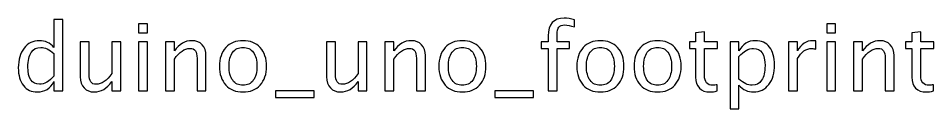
# Model space of a CAD drawing. Header units: centimetres. Extents: x -55 to 43, y -73 to 74.
# Drawn here: x 20.96 to 33.45, y 32.39 to 33.63 of the extents above; entities that cross this region are included whole.
import ezdxf

# ---------------------------------------------------------------- set-up
doc = ezdxf.new("R2010")
doc.units = ezdxf.units.CM
doc.header["$MEASUREMENT"] = 0
doc.layers.add('Layer 1', color=7, linetype='Continuous')

msp = doc.modelspace()

# ---------------------------------------------------------------- linework, layer by layer
at = {"layer": 'Layer 1'}
for points, knots in [([(21.4489, 32.63997), (21.4489, 32.63997), (21.4489, 32.76634), (21.4489, 32.76634), (21.4489, 32.76634), (21.39916, 32.67193), (21.32423, 32.62473), (21.22411, 32.62473), (21.22411, 32.62473), (21.14283, 32.62473), (21.07891, 32.65415), (21.03234, 32.71321), (21.03234, 32.71321), (20.98577, 32.77226), (20.96249, 32.85291), (20.96249, 32.95514), (20.96249, 32.95514), (20.96249, 33.0669), (20.98895, 33.15686), (21.04165, 33.22502), (21.04165, 33.22502), (21.09457, 33.29296), (21.164, 33.32704), (21.25015, 33.32704), (21.25015, 33.32704), (21.32994, 33.32704), (21.39641, 33.29656), (21.4489, 33.23539), (21.4489, 33.23539), (21.4489, 33.23539), (21.4489, 33.61914), (21.4489, 33.61914), (21.4489, 33.61914), (21.4489, 33.61914), (21.57082, 33.61914), (21.57082, 33.61914), (21.57082, 33.61914), (21.57082, 33.61914), (21.57082, 32.63997), (21.57082, 32.63997), (21.57082, 32.63997), (21.57082, 32.63997), (21.4489, 32.63997), (21.4489, 32.63997)], [0, 0, 0, 0, 0.08333333, 0.08333333, 0.08333333, 0.08333333, 0.16666667, 0.16666667, 0.16666667, 0.16666667, 0.25, 0.25, 0.25, 0.25, 0.33333333, 0.33333333, 0.33333333, 0.33333333, 0.41666667, 0.41666667, 0.41666667, 0.41666667, 0.5, 0.5, 0.5, 0.5, 0.58333333, 0.58333333, 0.58333333, 0.58333333, 0.66666667, 0.66666667, 0.66666667, 0.66666667, 0.75, 0.75, 0.75, 0.75, 0.83333333, 0.83333333, 0.83333333, 0.83333333, 1, 1, 1, 1]), ([(28.18837, 32.63997), (28.18837, 32.63997), (28.18837, 33.22163), (28.18837, 33.22163), (28.18837, 33.22163), (28.18837, 33.22163), (28.09291, 33.22163), (28.09291, 33.22163), (28.09291, 33.22163), (28.09291, 33.22163), (28.09291, 33.31307), (28.09291, 33.31307), (28.09291, 33.31307), (28.09291, 33.31307), (28.18837, 33.31307), (28.18837, 33.31307), (28.18837, 33.31307), (28.18837, 33.31307), (28.18837, 33.39372), (28.18837, 33.39372), (28.18837, 33.39372), (28.18837, 33.55416), (28.26161, 33.63438), (28.40808, 33.63438), (28.40808, 33.63438), (28.44914, 33.63438), (28.49571, 33.62761), (28.54778, 33.61406), (28.54778, 33.61406), (28.54778, 33.61406), (28.54778, 33.51627), (28.54778, 33.51627), (28.54778, 33.51627), (28.49254, 33.53405), (28.4483, 33.54294), (28.41507, 33.54294), (28.41507, 33.54294), (28.37464, 33.54294), (28.34712, 33.53342), (28.33252, 33.51415), (28.33252, 33.51415), (28.3177, 33.49489), (28.31029, 33.45912), (28.31029, 33.40684), (28.31029, 33.40684), (28.31029, 33.40684), (28.31029, 33.31307), (28.31029, 33.31307), (28.31029, 33.31307), (28.31029, 33.31307), (28.47941, 33.31307), (28.47941, 33.31307), (28.47941, 33.31307), (28.47941, 33.31307), (28.47941, 33.22163), (28.47941, 33.22163), (28.47941, 33.22163), (28.47941, 33.22163), (28.31029, 33.22163), (28.31029, 33.22163), (28.31029, 33.22163), (28.31029, 33.22163), (28.31029, 32.63997), (28.31029, 32.63997), (28.31029, 32.63997), (28.31029, 32.63997), (28.18837, 32.63997), (28.18837, 32.63997)], [0, 0, 0, 0, 0.05555556, 0.05555556, 0.05555556, 0.05555556, 0.11111111, 0.11111111, 0.11111111, 0.11111111, 0.16666667, 0.16666667, 0.16666667, 0.16666667, 0.22222222, 0.22222222, 0.22222222, 0.22222222, 0.27777778, 0.27777778, 0.27777778, 0.27777778, 0.33333333, 0.33333333, 0.33333333, 0.33333333, 0.38888889, 0.38888889, 0.38888889, 0.38888889, 0.44444444, 0.44444444, 0.44444444, 0.44444444, 0.5, 0.5, 0.5, 0.5, 0.55555556, 0.55555556, 0.55555556, 0.55555556, 0.61111111, 0.61111111, 0.61111111, 0.61111111, 0.66666667, 0.66666667, 0.66666667, 0.66666667, 0.72222222, 0.72222222, 0.72222222, 0.72222222, 0.77777778, 0.77777778, 0.77777778, 0.77777778, 0.83333333, 0.83333333, 0.83333333, 0.83333333, 0.88888889, 0.88888889, 0.88888889, 0.88888889, 1, 1, 1, 1]), ([(22.60333, 33.43626), (22.60333, 33.43626), (22.60333, 33.55818), (22.60333, 33.55818), (22.60333, 33.55818), (22.60333, 33.55818), (22.72525, 33.55818), (22.72525, 33.55818), (22.72525, 33.55818), (22.72525, 33.55818), (22.72525, 33.43626), (22.72525, 33.43626), (22.72525, 33.43626), (22.72525, 33.43626), (22.60333, 33.43626), (22.60333, 33.43626)], [0, 0, 0, 0, 0.2, 0.2, 0.2, 0.2, 0.4, 0.4, 0.4, 0.4, 0.6, 0.6, 0.6, 0.6, 1, 1, 1, 1]), ([(31.98672, 33.43626), (31.98672, 33.43626), (31.98672, 33.55818), (31.98672, 33.55818), (31.98672, 33.55818), (31.98672, 33.55818), (32.10864, 33.55818), (32.10864, 33.55818), (32.10864, 33.55818), (32.10864, 33.55818), (32.10864, 33.43626), (32.10864, 33.43626), (32.10864, 33.43626), (32.10864, 33.43626), (31.98672, 33.43626), (31.98672, 33.43626)], [0, 0, 0, 0, 0.2, 0.2, 0.2, 0.2, 0.4, 0.4, 0.4, 0.4, 0.6, 0.6, 0.6, 0.6, 1, 1, 1, 1]), ([(30.49384, 32.64018), (30.45616, 32.62981), (30.42336, 32.62473), (30.39563, 32.62473), (30.39563, 32.62473), (30.3334, 32.62473), (30.28493, 32.64251), (30.25021, 32.67807), (30.25021, 32.67807), (30.21529, 32.71363), (30.19793, 32.76295), (30.19793, 32.82624), (30.19793, 32.82624), (30.19793, 32.82624), (30.19793, 33.22163), (30.19793, 33.22163), (30.19793, 33.22163), (30.19793, 33.22163), (30.11369, 33.22163), (30.11369, 33.22163), (30.11369, 33.22163), (30.11369, 33.22163), (30.11369, 33.31307), (30.11369, 33.31307), (30.11369, 33.31307), (30.11369, 33.31307), (30.19793, 33.31307), (30.19793, 33.31307), (30.19793, 33.31307), (30.19793, 33.31307), (30.19793, 33.43478), (30.19793, 33.43478), (30.19793, 33.43478), (30.19793, 33.43478), (30.31985, 33.44642), (30.31985, 33.44642), (30.31985, 33.44642), (30.31985, 33.44642), (30.31985, 33.31307), (30.31985, 33.31307), (30.31985, 33.31307), (30.31985, 33.31307), (30.49638, 33.31307), (30.49638, 33.31307), (30.49638, 33.31307), (30.49638, 33.31307), (30.49638, 33.22163), (30.49638, 33.22163), (30.49638, 33.22163), (30.49638, 33.22163), (30.31985, 33.22163), (30.31985, 33.22163), (30.31985, 33.22163), (30.31985, 33.22163), (30.31985, 32.84825), (30.31985, 32.84825), (30.31985, 32.84825), (30.31985, 32.7602), (30.35816, 32.71617), (30.43457, 32.71617), (30.43457, 32.71617), (30.45087, 32.71617), (30.47056, 32.71892), (30.49384, 32.72421), (30.49384, 32.72421), (30.49384, 32.72421), (30.49384, 32.64018), (30.49384, 32.64018)], [0, 0, 0, 0, 0.05555556, 0.05555556, 0.05555556, 0.05555556, 0.11111111, 0.11111111, 0.11111111, 0.11111111, 0.16666667, 0.16666667, 0.16666667, 0.16666667, 0.22222222, 0.22222222, 0.22222222, 0.22222222, 0.27777778, 0.27777778, 0.27777778, 0.27777778, 0.33333333, 0.33333333, 0.33333333, 0.33333333, 0.38888889, 0.38888889, 0.38888889, 0.38888889, 0.44444444, 0.44444444, 0.44444444, 0.44444444, 0.5, 0.5, 0.5, 0.5, 0.55555556, 0.55555556, 0.55555556, 0.55555556, 0.61111111, 0.61111111, 0.61111111, 0.61111111, 0.66666667, 0.66666667, 0.66666667, 0.66666667, 0.72222222, 0.72222222, 0.72222222, 0.72222222, 0.77777778, 0.77777778, 0.77777778, 0.77777778, 0.83333333, 0.83333333, 0.83333333, 0.83333333, 0.88888889, 0.88888889, 0.88888889, 0.88888889, 1, 1, 1, 1]), ([(33.44299, 32.64018), (33.40531, 32.62981), (33.37251, 32.62473), (33.34478, 32.62473), (33.34478, 32.62473), (33.28255, 32.62473), (33.23408, 32.64251), (33.19936, 32.67807), (33.19936, 32.67807), (33.16444, 32.71363), (33.14708, 32.76295), (33.14708, 32.82624), (33.14708, 32.82624), (33.14708, 32.82624), (33.14708, 33.22163), (33.14708, 33.22163), (33.14708, 33.22163), (33.14708, 33.22163), (33.06284, 33.22163), (33.06284, 33.22163), (33.06284, 33.22163), (33.06284, 33.22163), (33.06284, 33.31307), (33.06284, 33.31307), (33.06284, 33.31307), (33.06284, 33.31307), (33.14708, 33.31307), (33.14708, 33.31307), (33.14708, 33.31307), (33.14708, 33.31307), (33.14708, 33.43478), (33.14708, 33.43478), (33.14708, 33.43478), (33.14708, 33.43478), (33.269, 33.44642), (33.269, 33.44642), (33.269, 33.44642), (33.269, 33.44642), (33.269, 33.31307), (33.269, 33.31307), (33.269, 33.31307), (33.269, 33.31307), (33.44553, 33.31307), (33.44553, 33.31307), (33.44553, 33.31307), (33.44553, 33.31307), (33.44553, 33.22163), (33.44553, 33.22163), (33.44553, 33.22163), (33.44553, 33.22163), (33.269, 33.22163), (33.269, 33.22163), (33.269, 33.22163), (33.269, 33.22163), (33.269, 32.84825), (33.269, 32.84825), (33.269, 32.84825), (33.269, 32.7602), (33.30731, 32.71617), (33.38372, 32.71617), (33.38372, 32.71617), (33.40002, 32.71617), (33.41971, 32.71892), (33.44299, 32.72421), (33.44299, 32.72421), (33.44299, 32.72421), (33.44299, 32.64018), (33.44299, 32.64018)], [0, 0, 0, 0, 0.05555556, 0.05555556, 0.05555556, 0.05555556, 0.11111111, 0.11111111, 0.11111111, 0.11111111, 0.16666667, 0.16666667, 0.16666667, 0.16666667, 0.22222222, 0.22222222, 0.22222222, 0.22222222, 0.27777778, 0.27777778, 0.27777778, 0.27777778, 0.33333333, 0.33333333, 0.33333333, 0.33333333, 0.38888889, 0.38888889, 0.38888889, 0.38888889, 0.44444444, 0.44444444, 0.44444444, 0.44444444, 0.5, 0.5, 0.5, 0.5, 0.55555556, 0.55555556, 0.55555556, 0.55555556, 0.61111111, 0.61111111, 0.61111111, 0.61111111, 0.66666667, 0.66666667, 0.66666667, 0.66666667, 0.72222222, 0.72222222, 0.72222222, 0.72222222, 0.77777778, 0.77777778, 0.77777778, 0.77777778, 0.83333333, 0.83333333, 0.83333333, 0.83333333, 0.88888889, 0.88888889, 0.88888889, 0.88888889, 1, 1, 1, 1]), ([(21.4489, 33.15199), (21.38561, 33.20766), (21.32571, 33.2356), (21.26898, 33.2356), (21.26898, 33.2356), (21.2131, 33.2356), (21.16992, 33.21232), (21.13923, 33.16554), (21.13923, 33.16554), (21.10854, 33.11897), (21.0933, 33.05293), (21.0933, 32.96742), (21.0933, 32.96742), (21.0933, 32.81015), (21.14537, 32.73141), (21.24972, 32.73141), (21.24972, 32.73141), (21.31746, 32.73141), (21.38392, 32.76845), (21.4489, 32.84232), (21.4489, 32.84232), (21.4489, 32.84232), (21.4489, 33.15199), (21.4489, 33.15199)], [0, 0, 0, 0, 0.14285714, 0.14285714, 0.14285714, 0.14285714, 0.28571429, 0.28571429, 0.28571429, 0.28571429, 0.42857143, 0.42857143, 0.42857143, 0.42857143, 0.57142857, 0.57142857, 0.57142857, 0.57142857, 0.71428571, 0.71428571, 0.71428571, 0.71428571, 1, 1, 1, 1]), ([(22.23672, 32.63997), (22.23672, 32.63997), (22.23672, 32.76655), (22.23672, 32.76655), (22.23672, 32.76655), (22.17174, 32.67193), (22.09279, 32.62473), (22.00008, 32.62473), (22.00008, 32.62473), (21.94123, 32.62473), (21.89446, 32.64315), (21.85974, 32.68019), (21.85974, 32.68019), (21.82482, 32.71723), (21.80746, 32.76697), (21.80746, 32.82984), (21.80746, 32.82984), (21.80746, 32.82984), (21.80746, 33.31307), (21.80746, 33.31307), (21.80746, 33.31307), (21.80746, 33.31307), (21.92938, 33.31307), (21.92938, 33.31307), (21.92938, 33.31307), (21.92938, 33.31307), (21.92938, 32.86963), (21.92938, 32.86963), (21.92938, 32.86963), (21.92938, 32.81904), (21.93679, 32.78327), (21.95139, 32.7621), (21.95139, 32.7621), (21.96621, 32.74072), (21.99076, 32.73014), (22.02527, 32.73014), (22.02527, 32.73014), (22.09977, 32.73014), (22.17047, 32.77904), (22.23672, 32.87704), (22.23672, 32.87704), (22.23672, 32.87704), (22.23672, 33.31307), (22.23672, 33.31307), (22.23672, 33.31307), (22.23672, 33.31307), (22.35864, 33.31307), (22.35864, 33.31307), (22.35864, 33.31307), (22.35864, 33.31307), (22.35864, 32.63997), (22.35864, 32.63997), (22.35864, 32.63997), (22.35864, 32.63997), (22.23672, 32.63997), (22.23672, 32.63997)], [0, 0, 0, 0, 0.06666667, 0.06666667, 0.06666667, 0.06666667, 0.13333333, 0.13333333, 0.13333333, 0.13333333, 0.2, 0.2, 0.2, 0.2, 0.26666667, 0.26666667, 0.26666667, 0.26666667, 0.33333333, 0.33333333, 0.33333333, 0.33333333, 0.4, 0.4, 0.4, 0.4, 0.46666667, 0.46666667, 0.46666667, 0.46666667, 0.53333333, 0.53333333, 0.53333333, 0.53333333, 0.6, 0.6, 0.6, 0.6, 0.66666667, 0.66666667, 0.66666667, 0.66666667, 0.73333333, 0.73333333, 0.73333333, 0.73333333, 0.8, 0.8, 0.8, 0.8, 0.86666667, 0.86666667, 0.86666667, 0.86666667, 1, 1, 1, 1]), ([(22.60333, 32.63997), (22.60333, 32.63997), (22.60333, 33.31307), (22.60333, 33.31307), (22.60333, 33.31307), (22.60333, 33.31307), (22.72525, 33.31307), (22.72525, 33.31307), (22.72525, 33.31307), (22.72525, 33.31307), (22.72525, 32.63997), (22.72525, 32.63997), (22.72525, 32.63997), (22.72525, 32.63997), (22.60333, 32.63997), (22.60333, 32.63997)], [0, 0, 0, 0, 0.2, 0.2, 0.2, 0.2, 0.4, 0.4, 0.4, 0.4, 0.6, 0.6, 0.6, 0.6, 1, 1, 1, 1]), ([(22.97036, 32.63997), (22.97036, 32.63997), (22.97036, 33.31307), (22.97036, 33.31307), (22.97036, 33.31307), (22.97036, 33.31307), (23.09228, 33.31307), (23.09228, 33.31307), (23.09228, 33.31307), (23.09228, 33.31307), (23.09228, 33.18586), (23.09228, 33.18586), (23.09228, 33.18586), (23.15684, 33.28005), (23.236, 33.32704), (23.32956, 33.32704), (23.32956, 33.32704), (23.3884, 33.32704), (23.43518, 33.30863), (23.46968, 33.27158), (23.46968, 33.27158), (23.50418, 33.23475), (23.52154, 33.18501), (23.52154, 33.12278), (23.52154, 33.12278), (23.52154, 33.12278), (23.52154, 32.63997), (23.52154, 32.63997), (23.52154, 32.63997), (23.52154, 32.63997), (23.39962, 32.63997), (23.39962, 32.63997), (23.39962, 32.63997), (23.39962, 32.63997), (23.39962, 33.08299), (23.39962, 33.08299), (23.39962, 33.08299), (23.39962, 33.13294), (23.39221, 33.1685), (23.37761, 33.18967), (23.37761, 33.18967), (23.36279, 33.21105), (23.33845, 33.22163), (23.30437, 33.22163), (23.30437, 33.22163), (23.22944, 33.22163), (23.15874, 33.17274), (23.09228, 33.07495), (23.09228, 33.07495), (23.09228, 33.07495), (23.09228, 32.63997), (23.09228, 32.63997), (23.09228, 32.63997), (23.09228, 32.63997), (22.97036, 32.63997), (22.97036, 32.63997)], [0, 0, 0, 0, 0.06666667, 0.06666667, 0.06666667, 0.06666667, 0.13333333, 0.13333333, 0.13333333, 0.13333333, 0.2, 0.2, 0.2, 0.2, 0.26666667, 0.26666667, 0.26666667, 0.26666667, 0.33333333, 0.33333333, 0.33333333, 0.33333333, 0.4, 0.4, 0.4, 0.4, 0.46666667, 0.46666667, 0.46666667, 0.46666667, 0.53333333, 0.53333333, 0.53333333, 0.53333333, 0.6, 0.6, 0.6, 0.6, 0.66666667, 0.66666667, 0.66666667, 0.66666667, 0.73333333, 0.73333333, 0.73333333, 0.73333333, 0.8, 0.8, 0.8, 0.8, 0.86666667, 0.86666667, 0.86666667, 0.86666667, 1, 1, 1, 1]), ([(24.02658, 32.62473), (23.92773, 32.62473), (23.84942, 32.65627), (23.79184, 32.71935), (23.79184, 32.71935), (23.73406, 32.78242), (23.70527, 32.86815), (23.70527, 32.97631), (23.70527, 32.97631), (23.70527, 33.08426), (23.73406, 33.16977), (23.79184, 33.23264), (23.79184, 33.23264), (23.84942, 33.2955), (23.92773, 33.32704), (24.02658, 33.32704), (24.02658, 33.32704), (24.12543, 33.32704), (24.20375, 33.2955), (24.26132, 33.23264), (24.26132, 33.23264), (24.3191, 33.16977), (24.34789, 33.08426), (24.34789, 32.97631), (24.34789, 32.97631), (24.34789, 32.86815), (24.3191, 32.78242), (24.26132, 32.71935), (24.26132, 32.71935), (24.20375, 32.65627), (24.12543, 32.62473), (24.02658, 32.62473)], [0, 0, 0, 0, 0.11111111, 0.11111111, 0.11111111, 0.11111111, 0.22222222, 0.22222222, 0.22222222, 0.22222222, 0.33333333, 0.33333333, 0.33333333, 0.33333333, 0.44444444, 0.44444444, 0.44444444, 0.44444444, 0.55555556, 0.55555556, 0.55555556, 0.55555556, 0.66666667, 0.66666667, 0.66666667, 0.66666667, 0.77777778, 0.77777778, 0.77777778, 0.77777778, 1, 1, 1, 1]), ([(24.02637, 32.71617), (24.08669, 32.71617), (24.13368, 32.73882), (24.16713, 32.78433), (24.16713, 32.78433), (24.20036, 32.82962), (24.21708, 32.89376), (24.21708, 32.97631), (24.21708, 32.97631), (24.21708, 33.05865), (24.20036, 33.12257), (24.16713, 33.16787), (24.16713, 33.16787), (24.13368, 33.21295), (24.08669, 33.2356), (24.02637, 33.2356), (24.02637, 33.2356), (23.96583, 33.2356), (23.91884, 33.21295), (23.88582, 33.16787), (23.88582, 33.16787), (23.85259, 33.12257), (23.83608, 33.05865), (23.83608, 32.97631), (23.83608, 32.97631), (23.83608, 32.89376), (23.85259, 32.82962), (23.88582, 32.78433), (23.88582, 32.78433), (23.91884, 32.73882), (23.96583, 32.71617), (24.02637, 32.71617)], [0, 0, 0, 0, 0.11111111, 0.11111111, 0.11111111, 0.11111111, 0.22222222, 0.22222222, 0.22222222, 0.22222222, 0.33333333, 0.33333333, 0.33333333, 0.33333333, 0.44444444, 0.44444444, 0.44444444, 0.44444444, 0.55555556, 0.55555556, 0.55555556, 0.55555556, 0.66666667, 0.66666667, 0.66666667, 0.66666667, 0.77777778, 0.77777778, 0.77777778, 0.77777778, 1, 1, 1, 1]), ([(25.59545, 32.63997), (25.59545, 32.63997), (25.59545, 32.76655), (25.59545, 32.76655), (25.59545, 32.76655), (25.53047, 32.67193), (25.45152, 32.62473), (25.35881, 32.62473), (25.35881, 32.62473), (25.29996, 32.62473), (25.25319, 32.64315), (25.21847, 32.68019), (25.21847, 32.68019), (25.18355, 32.71723), (25.16619, 32.76697), (25.16619, 32.82984), (25.16619, 32.82984), (25.16619, 32.82984), (25.16619, 33.31307), (25.16619, 33.31307), (25.16619, 33.31307), (25.16619, 33.31307), (25.28811, 33.31307), (25.28811, 33.31307), (25.28811, 33.31307), (25.28811, 33.31307), (25.28811, 32.86963), (25.28811, 32.86963), (25.28811, 32.86963), (25.28811, 32.81904), (25.29552, 32.78327), (25.31012, 32.7621), (25.31012, 32.7621), (25.32494, 32.74072), (25.34949, 32.73014), (25.384, 32.73014), (25.384, 32.73014), (25.4585, 32.73014), (25.5292, 32.77904), (25.59545, 32.87704), (25.59545, 32.87704), (25.59545, 32.87704), (25.59545, 33.31307), (25.59545, 33.31307), (25.59545, 33.31307), (25.59545, 33.31307), (25.71737, 33.31307), (25.71737, 33.31307), (25.71737, 33.31307), (25.71737, 33.31307), (25.71737, 32.63997), (25.71737, 32.63997), (25.71737, 32.63997), (25.71737, 32.63997), (25.59545, 32.63997), (25.59545, 32.63997)], [0, 0, 0, 0, 0.06666667, 0.06666667, 0.06666667, 0.06666667, 0.13333333, 0.13333333, 0.13333333, 0.13333333, 0.2, 0.2, 0.2, 0.2, 0.26666667, 0.26666667, 0.26666667, 0.26666667, 0.33333333, 0.33333333, 0.33333333, 0.33333333, 0.4, 0.4, 0.4, 0.4, 0.46666667, 0.46666667, 0.46666667, 0.46666667, 0.53333333, 0.53333333, 0.53333333, 0.53333333, 0.6, 0.6, 0.6, 0.6, 0.66666667, 0.66666667, 0.66666667, 0.66666667, 0.73333333, 0.73333333, 0.73333333, 0.73333333, 0.8, 0.8, 0.8, 0.8, 0.86666667, 0.86666667, 0.86666667, 0.86666667, 1, 1, 1, 1]), ([(25.96206, 32.63997), (25.96206, 32.63997), (25.96206, 33.31307), (25.96206, 33.31307), (25.96206, 33.31307), (25.96206, 33.31307), (26.08398, 33.31307), (26.08398, 33.31307), (26.08398, 33.31307), (26.08398, 33.31307), (26.08398, 33.18586), (26.08398, 33.18586), (26.08398, 33.18586), (26.14854, 33.28005), (26.2277, 33.32704), (26.32126, 33.32704), (26.32126, 33.32704), (26.3801, 33.32704), (26.42688, 33.30863), (26.46138, 33.27158), (26.46138, 33.27158), (26.49588, 33.23475), (26.51324, 33.18501), (26.51324, 33.12278), (26.51324, 33.12278), (26.51324, 33.12278), (26.51324, 32.63997), (26.51324, 32.63997), (26.51324, 32.63997), (26.51324, 32.63997), (26.39132, 32.63997), (26.39132, 32.63997), (26.39132, 32.63997), (26.39132, 32.63997), (26.39132, 33.08299), (26.39132, 33.08299), (26.39132, 33.08299), (26.39132, 33.13294), (26.38391, 33.1685), (26.36931, 33.18967), (26.36931, 33.18967), (26.35449, 33.21105), (26.33015, 33.22163), (26.29607, 33.22163), (26.29607, 33.22163), (26.22114, 33.22163), (26.15044, 33.17274), (26.08398, 33.07495), (26.08398, 33.07495), (26.08398, 33.07495), (26.08398, 32.63997), (26.08398, 32.63997), (26.08398, 32.63997), (26.08398, 32.63997), (25.96206, 32.63997), (25.96206, 32.63997)], [0, 0, 0, 0, 0.06666667, 0.06666667, 0.06666667, 0.06666667, 0.13333333, 0.13333333, 0.13333333, 0.13333333, 0.2, 0.2, 0.2, 0.2, 0.26666667, 0.26666667, 0.26666667, 0.26666667, 0.33333333, 0.33333333, 0.33333333, 0.33333333, 0.4, 0.4, 0.4, 0.4, 0.46666667, 0.46666667, 0.46666667, 0.46666667, 0.53333333, 0.53333333, 0.53333333, 0.53333333, 0.6, 0.6, 0.6, 0.6, 0.66666667, 0.66666667, 0.66666667, 0.66666667, 0.73333333, 0.73333333, 0.73333333, 0.73333333, 0.8, 0.8, 0.8, 0.8, 0.86666667, 0.86666667, 0.86666667, 0.86666667, 1, 1, 1, 1]), ([(27.01828, 32.62473), (26.91943, 32.62473), (26.84112, 32.65627), (26.78354, 32.71935), (26.78354, 32.71935), (26.72576, 32.78242), (26.69697, 32.86815), (26.69697, 32.97631), (26.69697, 32.97631), (26.69697, 33.08426), (26.72576, 33.16977), (26.78354, 33.23264), (26.78354, 33.23264), (26.84112, 33.2955), (26.91943, 33.32704), (27.01828, 33.32704), (27.01828, 33.32704), (27.11713, 33.32704), (27.19545, 33.2955), (27.25302, 33.23264), (27.25302, 33.23264), (27.3108, 33.16977), (27.33959, 33.08426), (27.33959, 32.97631), (27.33959, 32.97631), (27.33959, 32.86815), (27.3108, 32.78242), (27.25302, 32.71935), (27.25302, 32.71935), (27.19545, 32.65627), (27.11713, 32.62473), (27.01828, 32.62473)], [0, 0, 0, 0, 0.11111111, 0.11111111, 0.11111111, 0.11111111, 0.22222222, 0.22222222, 0.22222222, 0.22222222, 0.33333333, 0.33333333, 0.33333333, 0.33333333, 0.44444444, 0.44444444, 0.44444444, 0.44444444, 0.55555556, 0.55555556, 0.55555556, 0.55555556, 0.66666667, 0.66666667, 0.66666667, 0.66666667, 0.77777778, 0.77777778, 0.77777778, 0.77777778, 1, 1, 1, 1]), ([(27.01807, 32.71617), (27.07839, 32.71617), (27.12538, 32.73882), (27.15883, 32.78433), (27.15883, 32.78433), (27.19206, 32.82962), (27.20878, 32.89376), (27.20878, 32.97631), (27.20878, 32.97631), (27.20878, 33.05865), (27.19206, 33.12257), (27.15883, 33.16787), (27.15883, 33.16787), (27.12538, 33.21295), (27.07839, 33.2356), (27.01807, 33.2356), (27.01807, 33.2356), (26.95753, 33.2356), (26.91054, 33.21295), (26.87752, 33.16787), (26.87752, 33.16787), (26.84429, 33.12257), (26.82778, 33.05865), (26.82778, 32.97631), (26.82778, 32.97631), (26.82778, 32.89376), (26.84429, 32.82962), (26.87752, 32.78433), (26.87752, 32.78433), (26.91054, 32.73882), (26.95753, 32.71617), (27.01807, 32.71617)], [0, 0, 0, 0, 0.11111111, 0.11111111, 0.11111111, 0.11111111, 0.22222222, 0.22222222, 0.22222222, 0.22222222, 0.33333333, 0.33333333, 0.33333333, 0.33333333, 0.44444444, 0.44444444, 0.44444444, 0.44444444, 0.55555556, 0.55555556, 0.55555556, 0.55555556, 0.66666667, 0.66666667, 0.66666667, 0.66666667, 0.77777778, 0.77777778, 0.77777778, 0.77777778, 1, 1, 1, 1]), ([(28.90042, 32.62473), (28.80157, 32.62473), (28.72326, 32.65627), (28.66568, 32.71935), (28.66568, 32.71935), (28.6079, 32.78242), (28.57911, 32.86815), (28.57911, 32.97631), (28.57911, 32.97631), (28.57911, 33.08426), (28.6079, 33.16977), (28.66568, 33.23264), (28.66568, 33.23264), (28.72326, 33.2955), (28.80157, 33.32704), (28.90042, 33.32704), (28.90042, 33.32704), (28.99927, 33.32704), (29.07759, 33.2955), (29.13516, 33.23264), (29.13516, 33.23264), (29.19294, 33.16977), (29.22173, 33.08426), (29.22173, 32.97631), (29.22173, 32.97631), (29.22173, 32.86815), (29.19294, 32.78242), (29.13516, 32.71935), (29.13516, 32.71935), (29.07759, 32.65627), (28.99927, 32.62473), (28.90042, 32.62473)], [0, 0, 0, 0, 0.11111111, 0.11111111, 0.11111111, 0.11111111, 0.22222222, 0.22222222, 0.22222222, 0.22222222, 0.33333333, 0.33333333, 0.33333333, 0.33333333, 0.44444444, 0.44444444, 0.44444444, 0.44444444, 0.55555556, 0.55555556, 0.55555556, 0.55555556, 0.66666667, 0.66666667, 0.66666667, 0.66666667, 0.77777778, 0.77777778, 0.77777778, 0.77777778, 1, 1, 1, 1]), ([(28.90021, 32.71617), (28.96053, 32.71617), (29.00752, 32.73882), (29.04097, 32.78433), (29.04097, 32.78433), (29.0742, 32.82962), (29.09092, 32.89376), (29.09092, 32.97631), (29.09092, 32.97631), (29.09092, 33.05865), (29.0742, 33.12257), (29.04097, 33.16787), (29.04097, 33.16787), (29.00752, 33.21295), (28.96053, 33.2356), (28.90021, 33.2356), (28.90021, 33.2356), (28.83967, 33.2356), (28.79268, 33.21295), (28.75966, 33.16787), (28.75966, 33.16787), (28.72643, 33.12257), (28.70992, 33.05865), (28.70992, 32.97631), (28.70992, 32.97631), (28.70992, 32.89376), (28.72643, 32.82962), (28.75966, 32.78433), (28.75966, 32.78433), (28.79268, 32.73882), (28.83967, 32.71617), (28.90021, 32.71617)], [0, 0, 0, 0, 0.11111111, 0.11111111, 0.11111111, 0.11111111, 0.22222222, 0.22222222, 0.22222222, 0.22222222, 0.33333333, 0.33333333, 0.33333333, 0.33333333, 0.44444444, 0.44444444, 0.44444444, 0.44444444, 0.55555556, 0.55555556, 0.55555556, 0.55555556, 0.66666667, 0.66666667, 0.66666667, 0.66666667, 0.77777778, 0.77777778, 0.77777778, 0.77777778, 1, 1, 1, 1]), ([(29.68062, 32.62473), (29.58177, 32.62473), (29.50346, 32.65627), (29.44588, 32.71935), (29.44588, 32.71935), (29.3881, 32.78242), (29.35931, 32.86815), (29.35931, 32.97631), (29.35931, 32.97631), (29.35931, 33.08426), (29.3881, 33.16977), (29.44588, 33.23264), (29.44588, 33.23264), (29.50346, 33.2955), (29.58177, 33.32704), (29.68062, 33.32704), (29.68062, 33.32704), (29.77947, 33.32704), (29.85779, 33.2955), (29.91536, 33.23264), (29.91536, 33.23264), (29.97314, 33.16977), (30.00193, 33.08426), (30.00193, 32.97631), (30.00193, 32.97631), (30.00193, 32.86815), (29.97314, 32.78242), (29.91536, 32.71935), (29.91536, 32.71935), (29.85779, 32.65627), (29.77947, 32.62473), (29.68062, 32.62473)], [0, 0, 0, 0, 0.11111111, 0.11111111, 0.11111111, 0.11111111, 0.22222222, 0.22222222, 0.22222222, 0.22222222, 0.33333333, 0.33333333, 0.33333333, 0.33333333, 0.44444444, 0.44444444, 0.44444444, 0.44444444, 0.55555556, 0.55555556, 0.55555556, 0.55555556, 0.66666667, 0.66666667, 0.66666667, 0.66666667, 0.77777778, 0.77777778, 0.77777778, 0.77777778, 1, 1, 1, 1]), ([(29.68041, 32.71617), (29.74073, 32.71617), (29.78772, 32.73882), (29.82117, 32.78433), (29.82117, 32.78433), (29.8544, 32.82962), (29.87112, 32.89376), (29.87112, 32.97631), (29.87112, 32.97631), (29.87112, 33.05865), (29.8544, 33.12257), (29.82117, 33.16787), (29.82117, 33.16787), (29.78772, 33.21295), (29.74073, 33.2356), (29.68041, 33.2356), (29.68041, 33.2356), (29.61987, 33.2356), (29.57288, 33.21295), (29.53986, 33.16787), (29.53986, 33.16787), (29.50663, 33.12257), (29.49012, 33.05865), (29.49012, 32.97631), (29.49012, 32.97631), (29.49012, 32.89376), (29.50663, 32.82962), (29.53986, 32.78433), (29.53986, 32.78433), (29.57288, 32.73882), (29.61987, 32.71617), (29.68041, 32.71617)], [0, 0, 0, 0, 0.11111111, 0.11111111, 0.11111111, 0.11111111, 0.22222222, 0.22222222, 0.22222222, 0.22222222, 0.33333333, 0.33333333, 0.33333333, 0.33333333, 0.44444444, 0.44444444, 0.44444444, 0.44444444, 0.55555556, 0.55555556, 0.55555556, 0.55555556, 0.66666667, 0.66666667, 0.66666667, 0.66666667, 0.77777778, 0.77777778, 0.77777778, 0.77777778, 1, 1, 1, 1]), ([(30.66783, 32.39486), (30.66783, 32.39486), (30.66783, 33.31307), (30.66783, 33.31307), (30.66783, 33.31307), (30.66783, 33.31307), (30.78975, 33.31307), (30.78975, 33.31307), (30.78975, 33.31307), (30.78975, 33.31307), (30.78975, 33.18586), (30.78975, 33.18586), (30.78975, 33.18586), (30.8397, 33.28005), (30.91485, 33.32704), (31.01496, 33.32704), (31.01496, 33.32704), (31.09603, 33.32704), (31.15974, 33.29762), (31.20631, 33.23856), (31.20631, 33.23856), (31.25288, 33.17951), (31.27616, 33.09886), (31.27616, 32.99663), (31.27616, 32.99663), (31.27616, 32.88529), (31.2497, 32.79533), (31.197, 32.72718), (31.197, 32.72718), (31.14429, 32.65881), (31.07487, 32.62473), (30.98893, 32.62473), (30.98893, 32.62473), (30.90913, 32.62473), (30.84267, 32.65521), (30.78975, 32.71638), (30.78975, 32.71638), (30.78975, 32.71638), (30.78975, 32.39486), (30.78975, 32.39486), (30.78975, 32.39486), (30.78975, 32.39486), (30.66783, 32.39486), (30.66783, 32.39486)], [0, 0, 0, 0, 0.08333333, 0.08333333, 0.08333333, 0.08333333, 0.16666667, 0.16666667, 0.16666667, 0.16666667, 0.25, 0.25, 0.25, 0.25, 0.33333333, 0.33333333, 0.33333333, 0.33333333, 0.41666667, 0.41666667, 0.41666667, 0.41666667, 0.5, 0.5, 0.5, 0.5, 0.58333333, 0.58333333, 0.58333333, 0.58333333, 0.66666667, 0.66666667, 0.66666667, 0.66666667, 0.75, 0.75, 0.75, 0.75, 0.83333333, 0.83333333, 0.83333333, 0.83333333, 1, 1, 1, 1]), ([(30.78975, 32.80041), (30.85262, 32.74432), (30.91252, 32.71617), (30.96946, 32.71617), (30.96946, 32.71617), (31.02555, 32.71617), (31.06894, 32.73967), (31.09942, 32.78644), (31.09942, 32.78644), (31.13011, 32.83322), (31.14535, 32.89905), (31.14535, 32.98414), (31.14535, 32.98414), (31.14535, 33.14162), (31.09328, 33.22036), (30.98914, 33.22036), (30.98914, 33.22036), (30.92098, 33.22036), (30.85452, 33.18353), (30.78975, 33.10966), (30.78975, 33.10966), (30.78975, 33.10966), (30.78975, 32.80041), (30.78975, 32.80041)], [0, 0, 0, 0, 0.14285714, 0.14285714, 0.14285714, 0.14285714, 0.28571429, 0.28571429, 0.28571429, 0.28571429, 0.42857143, 0.42857143, 0.42857143, 0.42857143, 0.57142857, 0.57142857, 0.57142857, 0.57142857, 0.71428571, 0.71428571, 0.71428571, 0.71428571, 1, 1, 1, 1]), ([(31.46708, 32.63997), (31.46708, 32.63997), (31.46708, 33.31307), (31.46708, 33.31307), (31.46708, 33.31307), (31.46708, 33.31307), (31.589, 33.31307), (31.589, 33.31307), (31.589, 33.31307), (31.589, 33.31307), (31.589, 33.18586), (31.589, 33.18586), (31.589, 33.18586), (31.63747, 33.28005), (31.70775, 33.32704), (31.80003, 33.32704), (31.80003, 33.32704), (31.81252, 33.32704), (31.82564, 33.32598), (31.83919, 33.32387), (31.83919, 33.32387), (31.83919, 33.32387), (31.83919, 33.20978), (31.83919, 33.20978), (31.83919, 33.20978), (31.81802, 33.21676), (31.7994, 33.22036), (31.78331, 33.22036), (31.78331, 33.22036), (31.70584, 33.22036), (31.64107, 33.17464), (31.589, 33.08299), (31.589, 33.08299), (31.589, 33.08299), (31.589, 32.63997), (31.589, 32.63997), (31.589, 32.63997), (31.589, 32.63997), (31.46708, 32.63997), (31.46708, 32.63997)], [0, 0, 0, 0, 0.09090909, 0.09090909, 0.09090909, 0.09090909, 0.18181818, 0.18181818, 0.18181818, 0.18181818, 0.27272727, 0.27272727, 0.27272727, 0.27272727, 0.36363636, 0.36363636, 0.36363636, 0.36363636, 0.45454545, 0.45454545, 0.45454545, 0.45454545, 0.54545455, 0.54545455, 0.54545455, 0.54545455, 0.63636364, 0.63636364, 0.63636364, 0.63636364, 0.72727273, 0.72727273, 0.72727273, 0.72727273, 0.81818182, 0.81818182, 0.81818182, 0.81818182, 1, 1, 1, 1]), ([(31.98672, 32.63997), (31.98672, 32.63997), (31.98672, 33.31307), (31.98672, 33.31307), (31.98672, 33.31307), (31.98672, 33.31307), (32.10864, 33.31307), (32.10864, 33.31307), (32.10864, 33.31307), (32.10864, 33.31307), (32.10864, 32.63997), (32.10864, 32.63997), (32.10864, 32.63997), (32.10864, 32.63997), (31.98672, 32.63997), (31.98672, 32.63997)], [0, 0, 0, 0, 0.2, 0.2, 0.2, 0.2, 0.4, 0.4, 0.4, 0.4, 0.6, 0.6, 0.6, 0.6, 1, 1, 1, 1]), ([(32.35375, 32.63997), (32.35375, 32.63997), (32.35375, 33.31307), (32.35375, 33.31307), (32.35375, 33.31307), (32.35375, 33.31307), (32.47567, 33.31307), (32.47567, 33.31307), (32.47567, 33.31307), (32.47567, 33.31307), (32.47567, 33.18586), (32.47567, 33.18586), (32.47567, 33.18586), (32.54023, 33.28005), (32.61939, 33.32704), (32.71295, 33.32704), (32.71295, 33.32704), (32.77179, 33.32704), (32.81857, 33.30863), (32.85307, 33.27158), (32.85307, 33.27158), (32.88757, 33.23475), (32.90493, 33.18501), (32.90493, 33.12278), (32.90493, 33.12278), (32.90493, 33.12278), (32.90493, 32.63997), (32.90493, 32.63997), (32.90493, 32.63997), (32.90493, 32.63997), (32.78301, 32.63997), (32.78301, 32.63997), (32.78301, 32.63997), (32.78301, 32.63997), (32.78301, 33.08299), (32.78301, 33.08299), (32.78301, 33.08299), (32.78301, 33.13294), (32.7756, 33.1685), (32.761, 33.18967), (32.761, 33.18967), (32.74618, 33.21105), (32.72184, 33.22163), (32.68776, 33.22163), (32.68776, 33.22163), (32.61283, 33.22163), (32.54213, 33.17274), (32.47567, 33.07495), (32.47567, 33.07495), (32.47567, 33.07495), (32.47567, 32.63997), (32.47567, 32.63997), (32.47567, 32.63997), (32.47567, 32.63997), (32.35375, 32.63997), (32.35375, 32.63997)], [0, 0, 0, 0, 0.06666667, 0.06666667, 0.06666667, 0.06666667, 0.13333333, 0.13333333, 0.13333333, 0.13333333, 0.2, 0.2, 0.2, 0.2, 0.26666667, 0.26666667, 0.26666667, 0.26666667, 0.33333333, 0.33333333, 0.33333333, 0.33333333, 0.4, 0.4, 0.4, 0.4, 0.46666667, 0.46666667, 0.46666667, 0.46666667, 0.53333333, 0.53333333, 0.53333333, 0.53333333, 0.6, 0.6, 0.6, 0.6, 0.66666667, 0.66666667, 0.66666667, 0.66666667, 0.73333333, 0.73333333, 0.73333333, 0.73333333, 0.8, 0.8, 0.8, 0.8, 0.86666667, 0.86666667, 0.86666667, 0.86666667, 1, 1, 1, 1]), ([(24.47023, 32.54853), (24.47023, 32.54853), (24.47023, 32.63997), (24.47023, 32.63997), (24.47023, 32.63997), (24.47023, 32.63997), (24.99855, 32.63997), (24.99855, 32.63997), (24.99855, 32.63997), (24.99855, 32.63997), (24.99855, 32.54853), (24.99855, 32.54853), (24.99855, 32.54853), (24.99855, 32.54853), (24.47023, 32.54853), (24.47023, 32.54853)], [0, 0, 0, 0, 0.2, 0.2, 0.2, 0.2, 0.4, 0.4, 0.4, 0.4, 0.6, 0.6, 0.6, 0.6, 1, 1, 1, 1]), ([(27.46193, 32.54853), (27.46193, 32.54853), (27.46193, 32.63997), (27.46193, 32.63997), (27.46193, 32.63997), (27.46193, 32.63997), (27.99025, 32.63997), (27.99025, 32.63997), (27.99025, 32.63997), (27.99025, 32.63997), (27.99025, 32.54853), (27.99025, 32.54853), (27.99025, 32.54853), (27.99025, 32.54853), (27.46193, 32.54853), (27.46193, 32.54853)], [0, 0, 0, 0, 0.2, 0.2, 0.2, 0.2, 0.4, 0.4, 0.4, 0.4, 0.6, 0.6, 0.6, 0.6, 1, 1, 1, 1])]:
    msp.add_open_spline(points, degree=3, knots=knots, dxfattribs=at)

doc.saveas('drawing.dxf')
